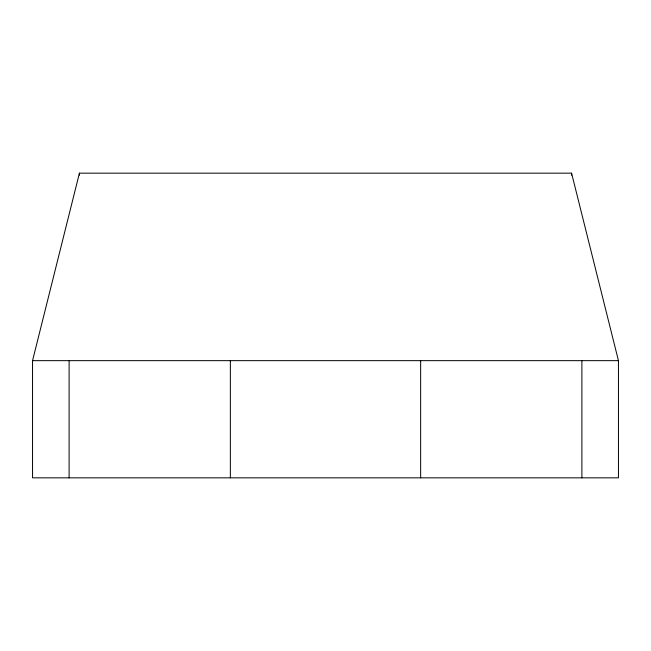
<?xml version="1.0" encoding="UTF-8"?>
<svg xmlns="http://www.w3.org/2000/svg" width="651" height="651" viewBox="0 0 651 651"><rect width="100%" height="100%" fill="white"/><g stroke="black" fill="none" stroke-linecap="round" stroke-linejoin="round"><path stroke-width="0.98" d="M32.55 360.654L79.422 173.166L571.578 173.166L618.45 360.654L618.45 477.834L32.55 477.834L32.55 360.654L618.45 360.654M581.888 360.654L581.888 477.834M571.578 173.166L571.578 175.192M420.652 360.654L420.652 477.834M230.348 360.654L230.348 477.834M79.422 173.166L79.422 175.192M69.112 360.654L69.112 477.834"/></g></svg>
